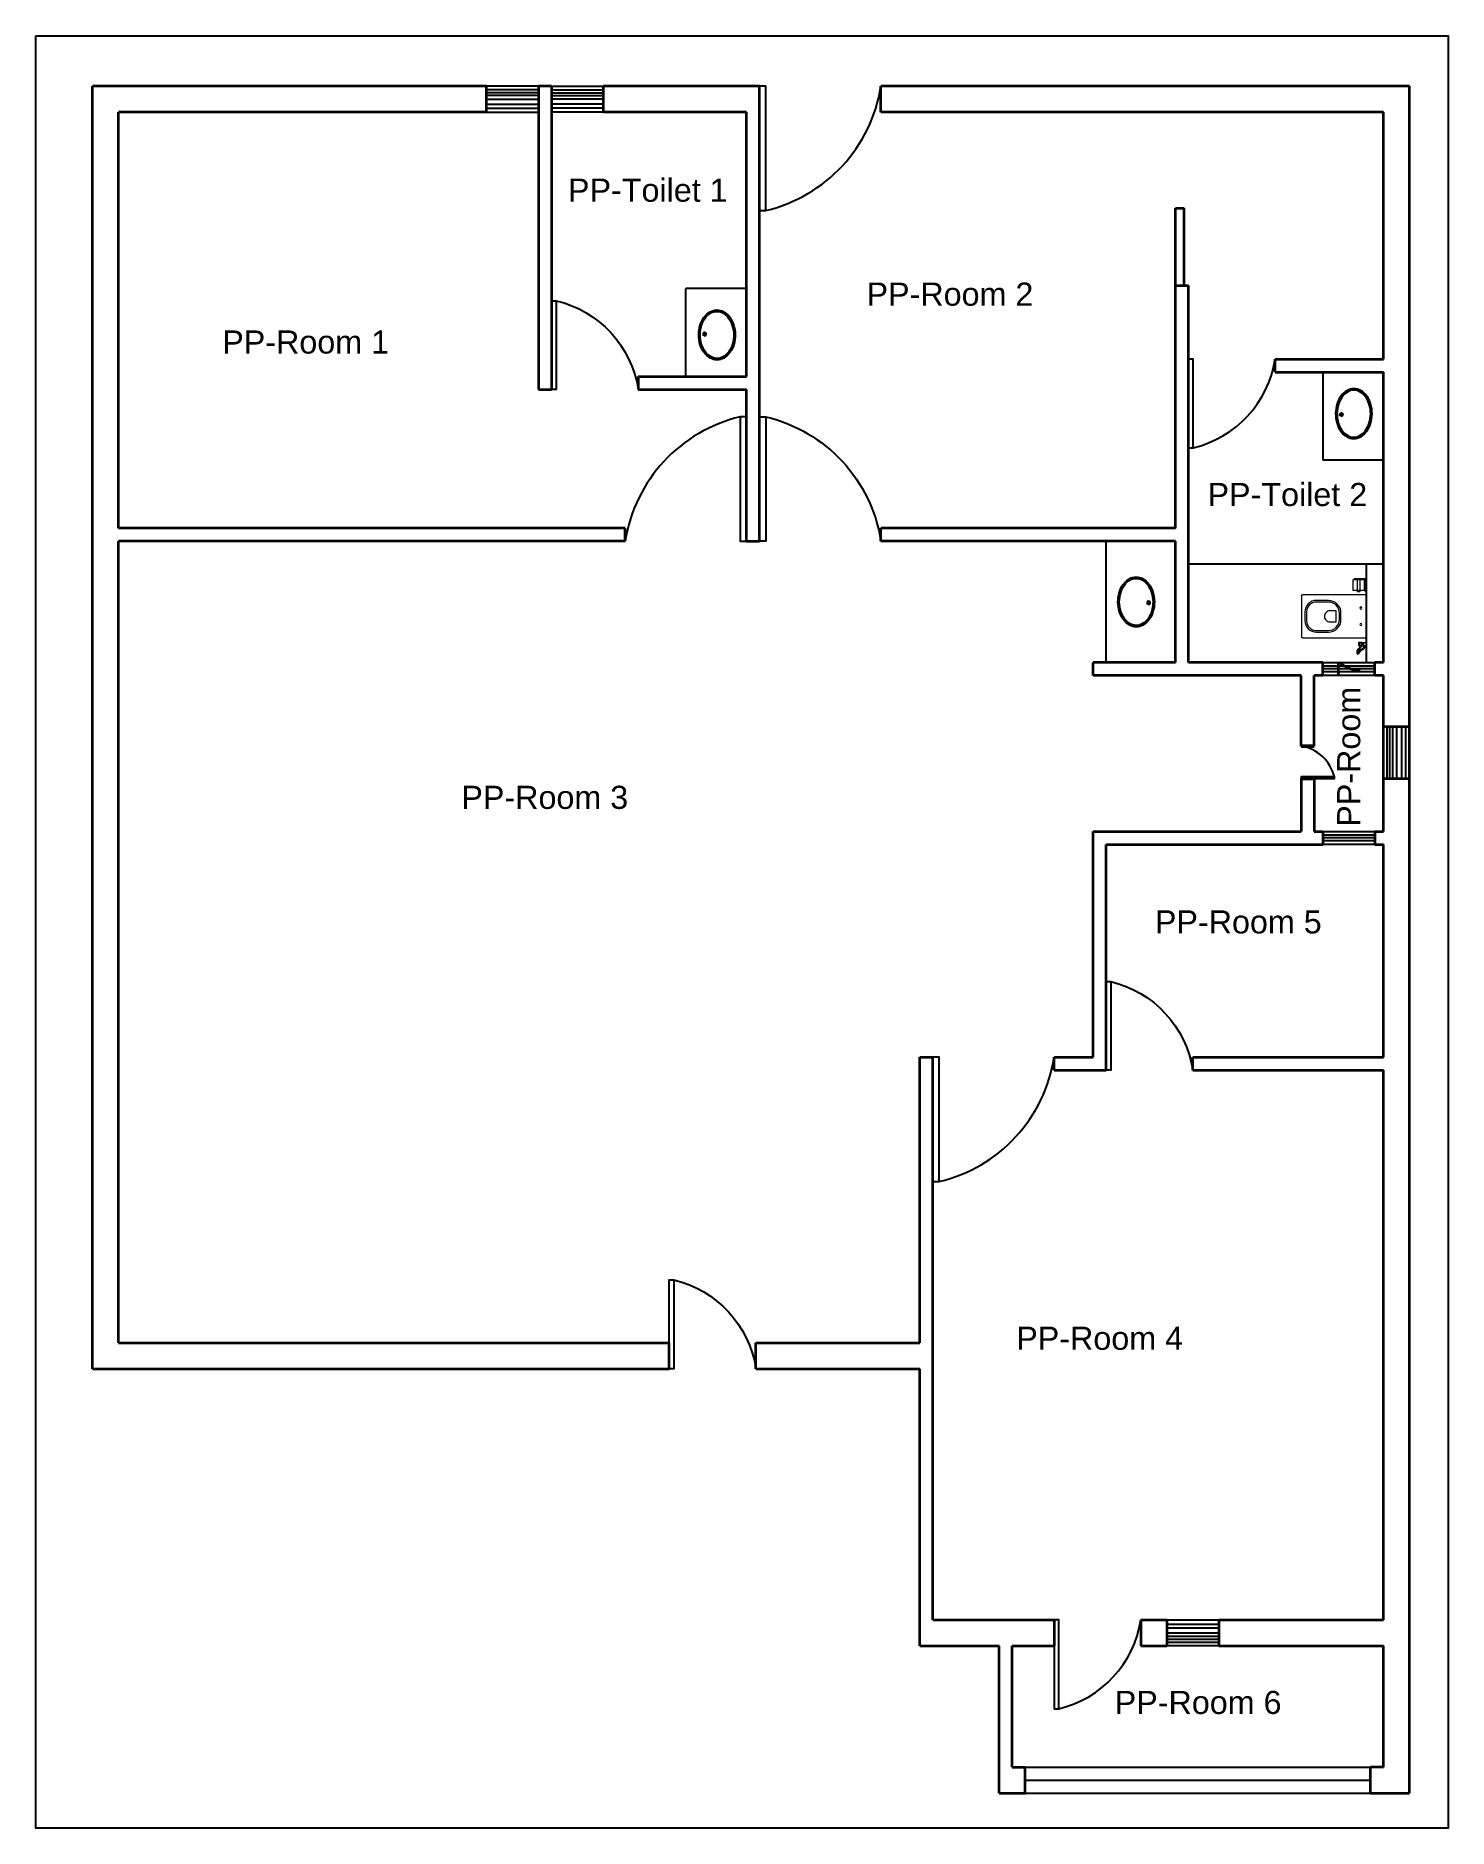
# Model space of a CAD drawing. Header units: inches. Extents: x 309 to 798, y 378 to 999.
import ezdxf

# ---------------------------------------------------------------- set-up
doc = ezdxf.new("R2010")
doc.units = ezdxf.units.IN
doc.layers.add('A-FURN-.18', color=8, linetype='Continuous', lineweight=0)
doc.layers.add('WALLS', color=153, linetype='Continuous', lineweight=35)
for name, color, linetype in [('PP-Door', 4, 'Continuous'), ('PP-OUTER', 3, 'Continuous'), ('PP-Room Text', 51, 'Continuous'), ('PP-Window', 1, 'Continuous'), ('Sink', 7, 'Continuous'), ('WC', 7, 'Continuous')]:
    doc.layers.add(name, color=color, linetype=linetype)
doc.styles.get("Standard").update_dxf_attribs({"font": 'arial.ttf'})

# ---------------------------------------------------------------- blocks, each defined once
blk = doc.blocks.new('DOOR')
at = {"layer": 'PP-Door'}
blk.add_lwpolyline([(-3782.24, -7666.17), (-3782.24, -7702.17), (-3780.39, -7702.17), (-3780.39, -7666.17)], close=True, dxfattribs=at)
blk.add_arc((-3790.57, -7659.35), 44.01, 283.3686, 351.092, dxfattribs=at)
blk = doc.blocks.new('basin2')
for points in [[(278, -206, 0.12976), (261, -133, 0.106426), (201, -63, 0.084431), (116, -18, 0.073534), (7, 0, 0.073534), (-102, -14, 0.084431), (-188, -55, 0.106426), (-251, -122, 0.12976), (-272, -195, 0.12976), (-254, -269, 0.106426), (-194, -339, 0.084431), (-109, -383, 0.073534), (-1, -402, 0.073534), (108, -388, 0.084431), (195, -347, 0.106426), (258, -279, 0.12976)], [(263, -201, 0.119977), (247, -140, 0.106426), (192, -75, 0.084431), (111, -33, 0.073534), (7, -15, 0.073534), (-97, -28, 0.084431), (-180, -67, 0.106426), (-238, -130, 0.12976), (-257, -196, 0.009633), (-257, -201, 0.119977), (-240, -262, 0.106426), (-185, -327, 0.084431), (-104, -369, 0.073534), (0, -387, 0.073534), (104, -373, 0.084431), (187, -334, 0.106426), (245, -272, 0.12976), (263, -206, 0.009633)]]:
    blk.add_lwpolyline(points, format="xyb", close=True)
for radius in [17.8, 12.2]:
    blk.add_circle((-4, -64), radius)
blk = doc.blocks.new('A$C43EB1948')
at = {"layer": 'A-FURN-.18'}
for p, q in [((5.59, 0.38), (5.59, 22.01)), ((5.93, 22.39), (20.21, 22.39)), ((20.55, 22.01), (20.55, 0.38)), ((14.97, 10.42), (11.18, 10.42)), ((22.11, 1.55), (22.11, 0)), ((22.11, 0.95), (23.25, 0.95)), ((22.2, 1.89), (22.2, 2.37)), ((23.25, 1.55), (23.25, 0)), ((0, 0), (23.25, 0)), ((6.58, 0), (5.97, 0)), ((19.56, 0), (6.58, 0)), ((20.18, 0), (19.56, 0))]:
    blk.add_line(p, q, dxfattribs=at)
at = {"layer": 'A-FURN-.18', "elevation": 0}
for points in [[(7.58, 13.07), (7.58, 17.24, -0.414214), (11.56, 21.21), (14.59, 21.21, -0.414214), (18.57, 17.24), (18.57, 13.07, -0.414214), (14.21, 8.71), (11.94, 8.71, -0.414214)], [(8.15, 13.07), (8.15, 17.24, -0.414214), (11.56, 20.65), (14.59, 20.65, -0.414214), (18, 17.24), (18, 13.07, -0.414214), (14.21, 9.28), (11.94, 9.28, -0.414214)], [(11.18, 10.42), (11.18, 12.5, -0.414214), (13.07, 14.4), (13.07, 14.4, -0.414214), (14.97, 12.5), (14.97, 10.42)]]:
    blk.add_lwpolyline(points, format="xyb", close=True, dxfattribs=at)
at = {"layer": 'A-FURN-.18'}
for points in [[(0.38, 0.11), (0.38, 4), (0, 4), (0, 0.11)], [(0, 0.23), (0, 0), (4.55, 0), (4.55, 0.23)], [(4.17, 4.47), (0.38, 4.47), (0.38, 0.68), (4.17, 0.68)], [(0.38, 2.95), (0.38, 2.2), (4.55, 2.2), (4.55, 2.95)], [(23.15, 2.59), (23.15, 2.37), (22.2, 2.37), (22.2, 2.59)]]:
    blk.add_lwpolyline(points, close=True, dxfattribs=at)
for centre, radius in [((10.23, 1.83), 0.379), ((15.91, 1.83), 0.379), ((22.68, 1.89), 0.474)]:
    blk.add_circle(centre, radius, dxfattribs=at)
for centre, radius, start, end in [((5.97, 22.01), 0.379, 95.81207, 180), ((20.18, 22.01), 0.379, 0, 84.18793), ((5.97, 0.38), 0.379, 180, 270), ((20.18, 0.38), 0.379, 270, 0), ((22.68, 1.89), 0.663, 134.41531, 45.58469)]:
    blk.add_arc(centre, radius, start, end, dxfattribs=at)
for points, knots in [([(23.32, 2.07), (23.67, 2.18), (24.3, 2.47), (24.88, 3.51), (26.95, 2.89), (24.82, 2.05), (24.59, 0.66), (23.69, 0.41), (23.25, 0.28)], [16.792242, 16.792242, 16.792242, 16.792242, 45.820204, 71.19732, 103.765689, 143.526782, 177.264624, 210.734117, 210.734117, 210.734117, 210.734117]), ([(25.68, 2.82), (25.67, 2.81), (25.65, 2.8), (25.6, 2.76), (25.57, 2.74), (25.47, 2.67), (25.39, 2.62), (25.24, 2.51), (25.16, 2.46), (25.01, 2.34), (24.93, 2.28), (24.84, 2.19), (24.83, 2.17), (24.79, 2.14), (24.78, 2.12), (24.73, 2.07), (24.7, 2.03), (24.62, 1.93), (24.57, 1.86), (24.49, 1.72), (24.45, 1.66), (24.38, 1.52), (24.35, 1.45), (24.28, 1.32), (24.25, 1.27), (24.2, 1.18), (24.18, 1.15), (24.15, 1.11), (24.14, 1.1), (24.12, 1.08), (24.12, 1.07), (24.09, 1.04), (24.07, 1.02), (24.01, 0.98), (23.97, 0.95), (23.87, 0.89), (23.81, 0.87), (23.69, 0.82), (23.62, 0.79), (23.46, 0.74), (23.35, 0.71), (23.25, 0.68)], [121.443716, 121.443716, 121.443716, 121.443716, 122.913121, 122.913121, 125.851932, 125.851932, 131.329202, 131.329202, 136.806472, 136.806472, 142.283742, 142.283742, 143.561019, 143.561019, 144.838297, 144.838297, 147.392852, 147.392852, 152.501962, 152.501962, 157.611072, 157.611072, 163.583188, 163.583188, 169.555304, 169.555304, 174.227351, 174.227351, 176.461488, 176.461488, 178.042311, 178.042311, 181.92883, 181.92883, 187.911422, 187.911422, 193.894014, 193.894014, 199.876607, 199.876607, 208.142446, 208.142446, 208.142446, 208.142446]), ([(23.3, 1.67), (23.39, 1.69), (23.48, 1.72), (23.72, 1.81), (23.87, 1.87), (24.13, 2.01), (24.24, 2.08), (24.37, 2.18), (24.41, 2.21), (24.46, 2.26), (24.48, 2.28), (24.53, 2.32), (24.55, 2.34), (24.58, 2.38), (24.6, 2.4), (24.66, 2.46), (24.69, 2.49), (24.75, 2.57), (24.78, 2.6), (24.84, 2.66), (24.87, 2.69), (24.92, 2.74), (24.94, 2.76), (24.99, 2.8), (25.01, 2.81), (25.05, 2.84), (25.08, 2.85), (25.11, 2.86), (25.11, 2.86), (25.13, 2.86), (25.13, 2.87), (25.16, 2.87), (25.17, 2.87), (25.23, 2.88), (25.28, 2.88), (25.38, 2.88), (25.43, 2.87), (25.53, 2.86), (25.58, 2.85), (25.65, 2.83), (25.66, 2.82), (25.68, 2.82)], [13.472399, 13.472399, 13.472399, 13.472399, 20.106706, 20.106706, 31.776586, 31.776586, 40.25618, 40.25618, 43.087421, 43.087421, 44.987077, 44.987077, 46.83918, 46.83918, 48.691282, 48.691282, 52.395486, 52.395486, 56.099691, 56.099691, 59.803895, 59.803895, 63.508099, 63.508099, 67.212304, 67.212304, 70.916508, 70.916508, 71.906381, 71.906381, 72.896253, 72.896253, 74.875998, 74.875998, 79.13616, 79.13616, 83.396323, 83.396323, 87.656486, 87.656486, 89.355703, 89.355703, 89.355703, 89.355703])]:
    blk.add_open_spline(points, degree=3, knots=knots, dxfattribs=at)
blk = doc.blocks.new('Window')
at = {"layer": 'PP-Window'}
for p, q in [((0, 4.5), (18, 4.5)), ((18, 3.25), (0, 3.25)), ((18, 2.25), (0, 2.25)), ((18, 1.25), (0, 1.25)), ((18, 0), (0, 0))]:
    blk.add_line(p, q, dxfattribs=at)
blk = doc.blocks.new('Window 2')
at = {"layer": 'PP-Window'}
for p, q in [((0, -18), (0, 0)), ((1.25, -18), (1.25, 0)), ((2.25, -18), (2.25, 0)), ((3.25, -18), (3.25, 0)), ((4.5, 0), (4.5, -18)), ((6.25, 0), (6.25, -18)), ((7.58, 0), (7.58, -18)), ((9, 0), (9, -18))]:
    blk.add_line(p, q, dxfattribs=at)
blk = doc.blocks.new('PP-Balcony Window')
at = {"layer": 'PP-Window'}
for p, q in [((651.26, 399.29), (770.76, 399.29)), ((651.26, 394.79), (770.76, 394.79)), ((651.26, 390.29), (770.76, 390.29))]:
    blk.add_line(p, q, dxfattribs=at)

msp = doc.modelspace()

# ---------------------------------------------------------------- linework, layer by layer
for p, q in [((533.76, 880.79), (533.76, 911.24)), ((554.76, 911.24), (533.76, 911.24)), ((754.26, 882.29), (754.26, 851.85)), ((775.26, 851.85), (754.26, 851.85)), ((679.26, 781.79), (679.26, 823.79)), ((775.26, 815.85), (707.76, 815.85)), ((769.26, 815.85), (769.26, 781.79))]:
    msp.add_line(p, q)
at = {"layer": 'PP-OUTER'}
msp.add_lwpolyline([(308.69, 998.72), (797.66, 998.72), (797.66, 378.22), (308.69, 378.22)], close=True, dxfattribs=at)
at = {"layer": 'WALLS'}
for p, q in [((464.76, 981.29), (328.26, 981.29)), ((328.26, 537.29), (328.26, 981.29)), ((464.75, 972.29), (464.75, 981.29)), ((487.26, 981.29), (482.76, 981.29)), ((482.76, 981.29), (482.76, 876.29)), ((487.26, 981.29), (487.26, 876.29)), ((559.26, 981.29), (505.26, 981.29)), ((505.26, 972.29), (505.26, 981.29)), ((559.26, 823.79), (559.26, 981.29)), ((784.26, 981.29), (601.26, 981.29)), ((601.26, 972.29), (601.26, 981.29)), ((784.26, 390.29), (784.26, 981.29)), ((464.75, 972.29), (337.26, 972.29)), ((337.26, 828.29), (337.26, 972.29)), ((554.76, 972.29), (505.26, 972.29)), ((554.76, 880.79), (554.76, 972.29)), ((775.26, 972.29), (601.26, 972.29)), ((775.26, 886.79), (775.26, 972.29)), ((703.26, 912.29), (703.26, 939.1)), ((703.26, 939.1), (706.26, 939.1)), ((706.26, 912.29), (706.26, 939.1)), ((703.26, 828.29), (703.26, 912.29)), ((703.26, 912.29), (707.76, 912.29)), ((707.76, 781.79), (707.76, 912.29)), ((737.76, 882.29), (737.76, 886.79)), ((737.76, 886.79), (775.26, 886.79)), ((737.76, 882.29), (775.26, 882.29)), ((775.26, 781.79), (775.26, 882.29)), ((482.76, 876.29), (487.26, 876.29)), ((517.26, 880.79), (517.26, 876.29)), ((517.26, 880.79), (554.76, 880.79)), ((517.26, 876.29), (554.76, 876.29)), ((554.76, 823.79), (554.76, 876.29)), ((512.76, 828.29), (337.26, 828.29)), ((512.76, 823.79), (512.76, 828.29)), ((601.26, 823.79), (601.26, 828.29)), ((703.26, 828.29), (601.26, 828.29)), ((337.26, 546.29), (337.26, 823.79)), ((512.76, 823.79), (337.26, 823.79)), ((554.76, 823.79), (559.26, 823.79)), ((703.26, 823.79), (601.26, 823.79)), ((703.26, 781.79), (703.26, 823.79)), ((674.76, 777.29), (674.76, 781.79)), ((703.26, 781.79), (674.76, 781.79)), ((746.76, 777.29), (674.76, 777.29)), ((754.26, 781.79), (707.76, 781.79)), ((746.76, 752.81), (746.76, 777.29)), ((751.26, 752.81), (751.26, 777.29)), ((754.26, 777.29), (751.26, 777.29)), ((754.26, 777.29), (754.26, 781.79)), ((775.26, 781.79), (772.26, 781.79)), ((772.26, 777.29), (772.26, 781.79)), ((775.26, 777.29), (772.26, 777.29)), ((775.26, 723.29), (775.26, 777.29)), ((775.26, 759.64), (784.26, 759.64)), ((746.76, 741.58), (746.76, 723.29)), ((751.26, 741.58), (751.26, 723.29)), ((775.26, 741.64), (784.26, 741.64)), ((674.76, 723.29), (746.76, 723.29)), ((674.76, 645.1), (674.76, 723.29)), ((751.26, 723.29), (754.26, 723.29)), ((754.26, 723.29), (754.26, 718.79)), ((772.26, 723.29), (775.26, 723.29)), ((772.26, 723.29), (772.26, 718.79)), ((679.26, 718.79), (754.26, 718.79)), ((679.26, 640.6), (679.26, 718.79)), ((772.26, 718.79), (775.26, 718.79)), ((775.26, 645.1), (775.26, 718.79)), ((614.76, 645.1), (619.26, 645.1)), ((614.76, 546.29), (614.76, 645.1)), ((619.26, 450.29), (619.26, 645.1)), ((661.26, 645.1), (674.76, 645.1)), ((661.26, 640.6), (661.26, 645.1)), ((661.26, 640.6), (679.26, 640.6)), ((709.26, 645.1), (775.26, 645.1)), ((709.26, 640.6), (709.26, 645.1)), ((709.26, 640.6), (775.26, 640.6)), ((775.26, 450.29), (775.26, 640.6)), ((337.26, 546.29), (528.01, 546.29)), ((528.01, 537.29), (528.01, 546.29)), ((558.01, 546.29), (614.76, 546.29)), ((558.01, 537.29), (558.01, 546.29)), ((328.26, 537.29), (528.01, 537.29)), ((558.01, 537.29), (614.76, 537.29)), ((614.76, 441.29), (614.76, 537.29)), ((619.26, 450.29), (661.26, 450.29)), ((661.26, 450.29), (661.26, 441.29)), ((691.26, 450.29), (700.26, 450.29)), ((691.26, 450.29), (691.26, 441.29)), ((700.26, 450.29), (700.26, 441.29)), ((718.26, 450.29), (775.26, 450.29)), ((718.26, 450.29), (718.26, 441.29)), ((614.76, 441.29), (642.26, 441.29)), ((642.26, 390.29), (642.26, 441.29)), ((646.76, 441.29), (661.26, 441.29)), ((646.76, 399.29), (646.76, 441.29)), ((691.26, 441.29), (700.26, 441.29)), ((718.26, 441.3), (775.26, 441.29)), ((775.26, 399.29), (775.26, 441.29)), ((646.76, 399.29), (651.26, 399.29)), ((651.26, 390.29), (651.26, 399.29)), ((770.76, 390.29), (770.76, 399.29)), ((775.26, 399.29), (770.76, 399.29)), ((642.26, 390.29), (651.26, 390.29)), ((770.76, 390.29), (784.26, 390.29))]:
    msp.add_line(p, q, dxfattribs=at)
at = {"layer": 'WALLS', "lineweight": 50}
for p, q in [((746.76, 752.81), (751.26, 752.81)), ((746.76, 741.58), (751.26, 741.58))]:
    msp.add_line(p, q, dxfattribs=at)

# ---------------------------------------------------------------- block references
at = {"xscale": -1, "rotation": 89.98730806917814}
msp.add_blockref('Window 2', (464.76, 981.29), dxfattribs=at)
for p, rotation in [((505.26, 981.29), 270.0126919308218), ((700.26, 441.29), 90)]:
    msp.add_blockref('Window 2', p, dxfattribs=dict(rotation=rotation))
for name, p in [('Window', (754.26, 777.29)), ('Window 2', (775.26, 759.64)), ('Window', (754.26, 718.79)), ('PP-Balcony Window', (0, 0))]:
    msp.add_blockref(name, p)
at = {"layer": 'PP-Door'}
for p, xscale, yscale, zscale in [((5079.46, 10143.23), 1.195113119105514, 1.195113119105514, 1.195113119105514), ((3936.47, 7431.04), 0.8536521891726497, 0.8536521891726497, 0.8536521891726497), ((5139.46, 9807.04), 1.195113119105514, 1.195113119105514, 1.195113119105514), ((3889.97, 6994.54), 0.8536521891726497, 0.8536521891726497, 0.8536521891726497)]:
    msp.add_blockref('DOOR', p, dxfattribs=dict(at, xscale=xscale, yscale=yscale, zscale=zscale))
for p, xscale, yscale, zscale, rotation in [((3715.97, -5667.95), -0.8536521891726497, 0.8536521891726497, 0.8536521891726497, 180), ((-3965.44, -8338.15), 1.195113119105514, 1.195113119105514, 1.195113119105514, 180), ((5079.46, -8338.15), -1.195113119105514, 1.195113119105514, 1.195113119105514, 180), ((-1702.72, 1950.07), 0.3195182822117975, 0.3195182822117975, 0.3195182822117975, 89.99999999999996), ((3907.97, -5903.64), -0.8536521891726497, 0.8536521891726497, 0.8536521891726497, 180), ((3756.72, -6006.95), -0.8536521891730274, 0.8536521891730274, 0.8536521891730274, 180)]:
    msp.add_blockref('DOOR', p, dxfattribs=dict(at, xscale=xscale, yscale=yscale, zscale=zscale, rotation=rotation))
at = {"layer": 'Sink', "yscale": 0.031361660553783, "zscale": 0.031361660553783}
for p, xscale, rotation in [((538.2, 895.37), -0.031361660553783, 89.1722807946386), ((758.7, 867.72), 0.031361660553783, 90.82771920536138), ((695.94, 802.56), -0.031361660553783, 269.1722807946387)]:
    msp.add_blockref('basin2', p, dxfattribs=dict(at, xscale=xscale, rotation=rotation))
at = {"layer": 'WC', "xscale": -1, "rotation": 90.00000000000006}
msp.add_blockref('A$C43EB1948', (769.26, 810.84), dxfattribs=at)

# ---------------------------------------------------------------- texts
at = {"layer": 'PP-Room Text', "char_height": 8, "width": 157.2421, "attachment_point": 1}
for s, insert in [('PP-Toilet 1', (492.93, 949.29)), ('PP-Room 2', (596.29, 913.3)), ('PP-Room 1', (373.22, 896.73)), ('PP-Toilet 2', (714.35, 843.93)), ('PP-Room 3', (456.01, 739.09)), ('PP-Room 5', (696.12, 695.97)), ('PP-Room 4', (648.12, 551.83)), ('PP-Room 6', (682.21, 425.75))]:
    msp.add_mtext(s, dxfattribs=dict(at, insert=insert))
at = {"layer": 'PP-Room Text', "insert": (759.21, 724.92), "char_height": 8, "width": 157.2421, "attachment_point": 1, "rotation": 90}
msp.add_mtext('PP-Room 7', dxfattribs=at)

doc.saveas('drawing.dxf')
